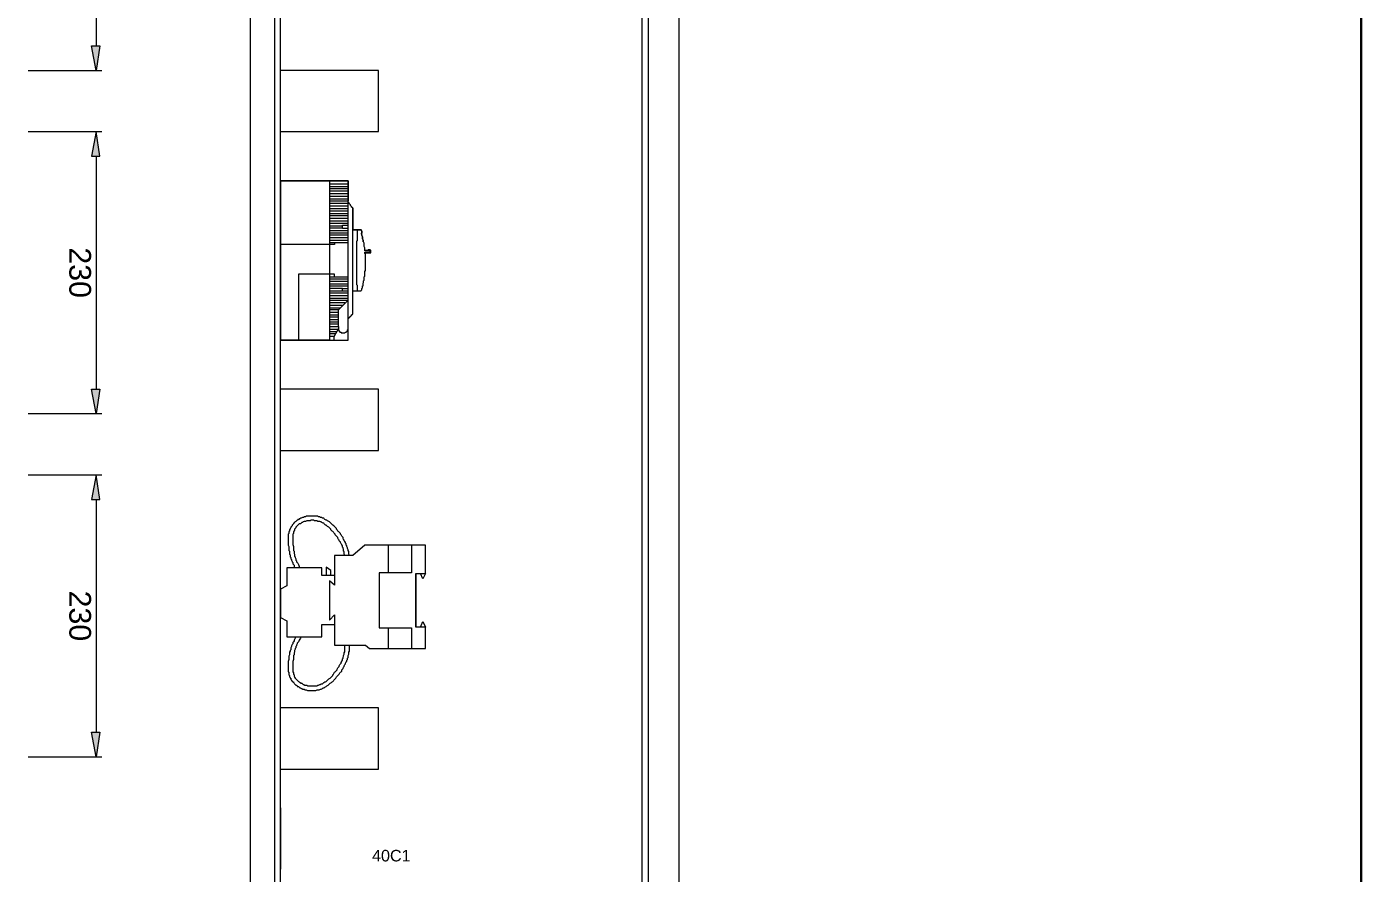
# Model space of a CAD drawing. Header units: millimetres. Extents: x 1004 to 59588, y 686 to 38112.
# Drawn here: x 18395 to 19612, y 2071 to 2843 of the extents above; entities that cross this region are included whole.
import ezdxf

# ---------------------------------------------------------------- set-up
doc = ezdxf.new("R2010")
doc.units = ezdxf.units.MM
doc.layers.add('PDF14_Geometry', color=7, linetype='Continuous')
doc.layers.add('PDF14_Text', color=7, linetype='Continuous')
doc.styles.add('PDF Arial', font='arial.ttf')

msp = doc.modelspace()

# ---------------------------------------------------------------- hatches: boundary and pattern name
at = {"layer": 'PDF14_Geometry', "transparency": 33554559}
for points in [[(18453.79, 2825.17), (18461.43, 2825.17), (18457.9, 2802.81), (18457.9, 2802.81)], [(18453.79, 2724.58), (18461.43, 2724.58), (18457.9, 2746.93), (18457.9, 2746.93)], [(18453.79, 2512.23), (18461.43, 2512.23), (18457.9, 2489.87), (18457.9, 2489.87)], [(18453.79, 2411.64), (18461.43, 2411.64), (18457.9, 2433.99), (18457.9, 2433.99)], [(18453.79, 2199.28), (18461.43, 2199.28), (18457.9, 2176.93), (18457.9, 2176.93)]]:
    msp.add_hatch(color=256, dxfattribs=at).paths.add_polyline_path(points)

# ---------------------------------------------------------------- linework, layer by layer
at = {"layer": 'PDF14_Geometry', "lineweight": 25}
for points in [[(19612.02, 3680.46), (15597.32, 3680.46), (15597.32, 921.05), (19612.02, 921.05)], [(19612.02, 921.05), (19612.02, 3680.46)]]:
    msp.add_lwpolyline(points, close=True, dxfattribs=at)
at = {"layer": 'PDF14_Geometry', "lineweight": 0}
for points in [[(18956.14, 3193.99), (18598.49, 3193.99), (18598.49, 1516.93), (18956.14, 1516.93)], [(18989.67, 3193.99), (18961.43, 3193.99), (18961.43, 1516.34), (18989.67, 1516.34)], [(18626.14, 1550.46), (18626.14, 3160.46), (18620.84, 3160.46), (18620.84, 1550.46)], [(18457.9, 2802.81), (18453.79, 2825.17), (18461.43, 2825.17)], [(18453.79, 2724.58), (18461.43, 2724.58), (18457.9, 2746.93)], [(18670.84, 2556.93), (18669.08, 2556.93), (18667.9, 2556.93), (18666.73, 2556.93), (18664.96, 2556.93), (18663.79, 2556.93), (18662.02, 2556.93), (18660.84, 2556.93), (18659.08, 2556.93), (18657.9, 2556.93), (18656.14, 2556.93), (18654.96, 2556.93), (18653.2, 2556.93), (18652.02, 2556.93), (18650.84, 2556.93), (18649.08, 2556.93), (18647.9, 2556.93), (18646.14, 2556.93), (18644.96, 2556.93), (18643.79, 2556.93), (18642.02, 2556.93), (18640.84, 2556.93), (18639.67, 2556.93), (18638.49, 2556.93), (18637.32, 2556.93), (18636.14, 2556.93), (18634.96, 2556.93), (18634.37, 2556.93), (18633.2, 2556.93), (18632.02, 2556.93), (18631.43, 2556.93), (18630.26, 2556.93), (18629.67, 2556.93), (18629.08, 2556.93), (18628.49, 2556.93), (18627.9, 2556.93), (18627.32, 2556.93), (18626.73, 2556.93), (18626.14, 2556.93), (18626.14, 2557.52), (18626.14, 2558.7), (18626.14, 2559.28), (18626.14, 2560.46), (18626.14, 2561.64), (18626.14, 2563.4), (18626.14, 2564.58), (18626.14, 2566.34), (18626.14, 2568.7), (18626.14, 2570.46), (18626.14, 2572.81), (18626.14, 2575.17), (18626.14, 2577.52), (18626.14, 2579.87), (18626.14, 2582.81), (18626.14, 2585.75), (18626.14, 2588.7), (18626.14, 2591.64), (18626.14, 2594.58), (18626.14, 2597.52), (18626.14, 2600.46), (18626.14, 2603.99), (18626.14, 2607.52), (18626.14, 2610.46), (18626.14, 2613.99), (18626.14, 2617.52), (18626.14, 2621.05), (18626.14, 2623.99), (18626.14, 2627.52), (18626.14, 2631.05), (18626.14, 2634.58), (18626.14, 2638.11), (18626.14, 2641.64), (18626.14, 2645.17), (18626.14, 2648.11), (18626.14, 2651.64), (18626.14, 2655.17), (18626.14, 2658.11), (18626.14, 2661.05), (18626.14, 2664.58), (18626.14, 2667.52), (18626.14, 2670.46), (18626.14, 2673.4), (18626.14, 2676.34), (18626.14, 2678.7), (18626.14, 2681.05), (18626.14, 2683.99), (18626.14, 2686.34), (18626.14, 2688.11), (18626.14, 2690.46), (18626.14, 2692.23), (18626.14, 2693.99), (18626.14, 2695.75), (18626.14, 2696.93), (18626.14, 2698.11), (18626.14, 2699.28), (18626.14, 2700.46), (18626.14, 2701.05), (18626.14, 2701.64), (18626.14, 2702.23), (18626.73, 2702.23), (18627.32, 2702.23), (18627.9, 2702.23), (18628.49, 2702.23), (18629.08, 2702.23), (18629.67, 2702.23), (18630.26, 2702.23), (18631.43, 2702.23), (18632.02, 2702.23), (18633.2, 2702.23), (18634.37, 2702.23), (18634.96, 2702.23), (18636.14, 2702.23), (18637.32, 2702.23), (18638.49, 2702.23), (18639.67, 2702.23), (18640.84, 2702.23), (18642.02, 2702.23), (18643.79, 2702.23), (18644.96, 2702.23), (18646.14, 2702.23), (18647.9, 2702.23), (18649.08, 2702.23), (18650.84, 2702.23), (18652.02, 2702.23), (18653.2, 2702.23), (18654.96, 2702.23), (18656.14, 2702.23), (18657.9, 2702.23), (18659.08, 2702.23), (18660.84, 2702.23), (18662.02, 2702.23), (18663.79, 2702.23), (18664.96, 2702.23), (18666.73, 2702.23), (18667.9, 2702.23), (18669.08, 2702.23), (18670.84, 2702.23)], [(18687.9, 2556.93), (18687.9, 2702.23), (18626.14, 2702.23), (18626.14, 2556.93)], [(18457.9, 2489.87), (18453.79, 2512.23), (18461.43, 2512.23)], [(18453.79, 2411.64), (18461.43, 2411.64), (18457.9, 2433.99)], [(18457.9, 2176.93), (18453.79, 2199.28), (18461.43, 2199.28)]]:
    msp.add_lwpolyline(points, close=True, dxfattribs=at)
for points in [[(18457.9, 3138.11), (18457.9, 2825.17)], [(18396.14, 2802.81), (18463.2, 2802.81)], [(18626.14, 2746.93), (18715.55, 2746.93), (18715.55, 2802.81), (18626.14, 2802.81)], [(18396.14, 2746.93), (18463.2, 2746.93)], [(18457.9, 2724.58), (18457.9, 2512.23)], [(18626.14, 2702.23), (18626.14, 2702.23)], [(18626.14, 2702.23), (18626.14, 2702.23)], [(18626.73, 2702.23), (18626.73, 2702.23)], [(18627.32, 2702.23), (18627.32, 2702.23)], [(18670.84, 2702.23), (18672.02, 2702.23), (18673.2, 2702.23), (18674.37, 2702.23), (18675.55, 2702.23), (18676.73, 2702.23), (18677.9, 2702.23), (18679.08, 2702.23), (18680.26, 2702.23), (18680.84, 2702.23), (18682.02, 2702.23), (18682.61, 2702.23), (18683.79, 2702.23), (18684.37, 2702.23), (18684.96, 2702.23), (18685.55, 2702.23), (18686.14, 2702.23), (18686.73, 2702.23), (18687.32, 2702.23), (18687.9, 2702.23), (18687.9, 2701.64), (18687.9, 2701.05), (18687.9, 2700.46), (18687.9, 2699.87), (18687.9, 2699.28)], [(18670.84, 2699.28), (18687.9, 2699.28), (18687.9, 2698.7), (18687.9, 2698.11), (18687.9, 2697.52), (18687.9, 2696.93)], [(18670.84, 2696.93), (18687.9, 2696.93), (18687.9, 2695.75), (18687.9, 2695.17)], [(18670.84, 2695.17), (18687.9, 2695.17), (18687.9, 2693.99), (18687.9, 2692.23), (18687.9, 2690.46)], [(18670.84, 2692.81), (18687.9, 2692.81)], [(18670.84, 2690.46), (18687.9, 2690.46), (18687.9, 2689.28), (18687.9, 2688.7), (18687.9, 2687.52), (18687.9, 2686.93), (18687.9, 2686.34), (18687.9, 2685.75)], [(18687.32, 2702.23), (18687.32, 2702.23)], [(18687.9, 2702.23), (18687.9, 2702.23)], [(18687.9, 2702.23), (18687.9, 2702.23)], [(18687.9, 2702.23), (18687.9, 2702.23)], [(18687.9, 2702.23), (18687.9, 2702.23)], [(18687.9, 2702.23), (18687.9, 2702.23)], [(18687.9, 2701.64), (18687.9, 2701.64)], [(18687.9, 2701.64), (18687.9, 2701.64)], [(18687.9, 2701.64), (18687.9, 2701.64)], [(18687.9, 2701.05), (18687.9, 2701.05)], [(18687.9, 2701.05), (18687.9, 2701.05)], [(18687.9, 2700.46), (18687.9, 2700.46)], [(18687.9, 2699.87), (18687.9, 2699.87)], [(18687.9, 2699.28), (18687.9, 2699.28)], [(18687.9, 2698.11), (18687.9, 2698.11)], [(18670.84, 2688.11), (18687.9, 2688.11)], [(18670.84, 2685.75), (18687.9, 2685.75), (18687.9, 2685.17), (18687.9, 2684.58), (18687.9, 2683.99), (18687.9, 2683.4)], [(18692.02, 2601.64), (18692.61, 2601.64), (18693.2, 2601.64), (18693.79, 2601.64), (18694.37, 2601.64), (18694.96, 2601.64), (18695.55, 2601.64), (18696.73, 2601.64), (18697.32, 2601.64), (18697.9, 2601.64), (18698.49, 2601.64), (18699.08, 2601.64), (18699.67, 2601.64), (18699.67, 2602.23), (18700.26, 2602.81), (18700.26, 2603.4), (18700.26, 2603.99), (18700.84, 2604.58), (18700.84, 2605.17), (18700.84, 2605.75), (18700.84, 2606.34), (18701.43, 2606.34), (18701.43, 2606.93), (18701.43, 2607.52), (18701.43, 2608.11), (18701.43, 2608.7), (18702.02, 2609.28), (18702.02, 2609.87), (18702.02, 2610.46), (18702.02, 2611.05), (18702.61, 2611.64), (18702.61, 2612.23), (18702.61, 2612.81), (18702.61, 2613.4), (18702.61, 2613.99), (18702.61, 2614.58), (18703.2, 2615.17), (18703.2, 2615.75), (18703.2, 2616.93), (18703.2, 2617.52), (18703.2, 2618.11), (18703.2, 2618.7), (18703.2, 2619.28), (18703.79, 2620.46), (18703.79, 2621.05), (18703.79, 2621.64), (18703.79, 2622.81), (18703.79, 2623.4), (18703.79, 2623.99), (18703.79, 2625.17), (18703.79, 2625.75), (18703.79, 2626.93), (18703.79, 2627.52), (18703.79, 2628.7), (18703.79, 2629.28), (18703.79, 2630.46), (18703.79, 2631.05), (18703.79, 2632.23), (18703.79, 2632.81), (18703.79, 2633.99), (18703.79, 2635.17), (18703.2, 2635.75), (18703.2, 2636.93), (18703.79, 2636.93), (18704.37, 2636.93), (18705.55, 2636.93), (18706.14, 2636.93), (18706.73, 2636.93), (18707.32, 2636.93), (18707.9, 2636.93), (18707.9, 2637.52), (18707.9, 2638.11), (18707.32, 2638.11), (18706.73, 2638.11), (18706.14, 2638.11), (18705.55, 2638.11), (18704.96, 2638.11), (18704.37, 2638.11), (18703.79, 2638.11), (18703.2, 2638.11), (18703.2, 2639.28), (18703.2, 2639.87), (18703.2, 2641.05), (18702.61, 2642.23), (18702.61, 2642.81), (18702.61, 2643.99), (18702.61, 2645.17), (18702.02, 2646.34), (18701.43, 2646.34), (18701.43, 2646.93), (18701.43, 2648.11), (18700.84, 2649.28), (18700.84, 2649.87), (18700.84, 2651.05), (18700.26, 2652.23), (18700.26, 2652.81), (18699.67, 2653.99), (18700.26, 2653.99), (18700.26, 2655.75), (18699.67, 2657.52), (18699.08, 2657.52), (18698.49, 2657.52), (18697.9, 2657.52), (18697.32, 2657.52), (18696.73, 2657.52), (18695.55, 2657.52), (18694.96, 2657.52), (18694.37, 2657.52), (18693.79, 2657.52), (18693.2, 2657.52), (18692.61, 2657.52), (18692.02, 2657.52), (18692.02, 2658.11), (18692.02, 2658.7), (18692.02, 2659.28), (18692.02, 2659.87), (18692.02, 2660.46), (18692.02, 2661.05), (18692.02, 2661.64), (18692.02, 2662.23), (18692.02, 2662.81), (18692.02, 2663.99), (18692.02, 2664.58), (18692.02, 2665.75), (18692.02, 2667.52), (18692.02, 2669.28), (18692.02, 2669.87), (18692.02, 2671.05), (18692.02, 2671.64), (18692.02, 2672.81), (18692.02, 2673.4), (18692.02, 2673.99), (18692.02, 2674.58), (18692.02, 2675.17), (18692.02, 2675.75), (18692.02, 2676.34), (18692.02, 2676.93), (18692.02, 2677.52), (18691.43, 2677.52), (18691.43, 2678.11), (18690.84, 2678.11), (18690.84, 2678.7), (18690.26, 2679.28), (18689.67, 2680.46), (18689.08, 2681.05), (18688.49, 2681.64), (18687.9, 2682.23), (18687.9, 2682.81), (18687.9, 2683.4), (18670.84, 2683.4)], [(18670.84, 2681.64), (18687.9, 2681.64)], [(18670.84, 2679.28), (18687.9, 2679.28)], [(18687.9, 2686.34), (18687.9, 2686.34)], [(18687.9, 2685.75), (18687.9, 2685.75)], [(18687.9, 2684.58), (18687.9, 2684.58)], [(18687.9, 2683.99), (18687.9, 2683.99)], [(18687.9, 2683.4), (18687.9, 2683.4)], [(18687.9, 2683.4), (18687.9, 2683.4)], [(18687.9, 2682.81), (18687.9, 2682.81)], [(18687.9, 2682.81), (18687.9, 2682.81)], [(18687.9, 2682.81), (18687.9, 2682.81)], [(18687.9, 2682.23), (18688.49, 2682.23), (18688.49, 2681.64), (18689.08, 2681.05), (18689.67, 2680.46), (18689.67, 2679.87), (18690.26, 2679.28), (18690.84, 2678.7), (18690.84, 2678.11), (18691.43, 2678.11), (18691.43, 2677.52), (18692.02, 2677.52), (18692.02, 2676.93), (18692.02, 2676.34), (18692.02, 2675.75), (18692.02, 2675.17), (18692.02, 2674.58), (18692.02, 2673.99), (18692.02, 2673.4), (18692.02, 2672.81), (18692.02, 2671.64), (18692.02, 2671.05), (18692.02, 2669.87), (18692.02, 2669.28), (18692.02, 2667.52), (18692.02, 2665.75), (18692.02, 2664.58), (18692.02, 2663.99), (18692.02, 2662.81), (18692.02, 2662.23), (18692.02, 2661.64), (18692.02, 2661.05), (18692.02, 2660.46), (18692.02, 2659.87), (18692.02, 2659.28), (18692.02, 2658.7), (18692.02, 2658.11), (18692.02, 2657.52)], [(18687.9, 2682.23), (18687.9, 2682.23)], [(18687.9, 2682.23), (18687.9, 2682.23)], [(18687.9, 2682.23), (18687.9, 2682.23)], [(18687.9, 2682.23), (18687.9, 2682.23)], [(18687.9, 2682.23), (18687.9, 2682.23)], [(18687.9, 2682.23), (18687.9, 2682.23)], [(18687.9, 2682.23), (18687.9, 2682.23)], [(18687.9, 2682.23), (18687.9, 2682.23)], [(18687.9, 2682.23), (18687.9, 2682.23)], [(18687.9, 2682.23), (18687.9, 2682.23)], [(18688.49, 2681.64), (18688.49, 2681.64)], [(18688.49, 2681.64), (18688.49, 2681.64)], [(18688.49, 2681.64), (18688.49, 2681.64)], [(18688.49, 2681.64), (18688.49, 2681.64)], [(18688.49, 2681.64), (18688.49, 2681.64)], [(18688.49, 2681.64), (18688.49, 2681.64)], [(18689.08, 2681.05), (18689.08, 2681.05)], [(18689.08, 2681.05), (18689.08, 2681.05)], [(18689.08, 2681.05), (18689.08, 2681.05)], [(18690.26, 2679.28), (18690.26, 2679.28)], [(18690.84, 2678.7), (18690.84, 2678.7)], [(18690.84, 2678.7), (18690.84, 2678.7)], [(18690.84, 2678.7), (18690.84, 2678.7)], [(18670.84, 2676.93), (18687.9, 2676.93)], [(18670.84, 2674.58), (18687.9, 2674.58)], [(18670.84, 2672.23), (18687.9, 2672.23)], [(18670.84, 2670.46), (18687.9, 2670.46)], [(18670.84, 2668.11), (18687.9, 2668.11)], [(18691.43, 2678.11), (18691.43, 2678.11)], [(18691.43, 2678.11), (18691.43, 2678.11)], [(18691.43, 2677.52), (18691.43, 2677.52)], [(18691.43, 2677.52), (18691.43, 2677.52)], [(18691.43, 2677.52), (18691.43, 2677.52)], [(18691.43, 2677.52), (18691.43, 2677.52)], [(18691.43, 2677.52), (18691.43, 2677.52)], [(18692.02, 2677.52), (18692.02, 2677.52)], [(18692.02, 2677.52), (18692.02, 2677.52)], [(18692.02, 2677.52), (18692.02, 2677.52)], [(18692.02, 2677.52), (18692.02, 2677.52)], [(18692.02, 2677.52), (18692.02, 2677.52)], [(18692.02, 2677.52), (18692.02, 2677.52)], [(18692.02, 2677.52), (18692.02, 2677.52)], [(18692.02, 2677.52), (18692.02, 2677.52)], [(18692.02, 2676.93), (18692.02, 2676.93)], [(18692.02, 2676.93), (18692.02, 2676.93)], [(18692.02, 2676.93), (18692.02, 2676.93)], [(18692.02, 2676.93), (18692.02, 2676.93)], [(18692.02, 2676.93), (18692.02, 2676.93)], [(18692.02, 2676.93), (18692.02, 2676.93)], [(18692.02, 2676.93), (18692.02, 2676.93)], [(18692.02, 2676.93), (18692.02, 2676.93)], [(18692.02, 2676.34), (18692.02, 2676.34)], [(18692.02, 2676.34), (18692.02, 2676.34)], [(18692.02, 2676.34), (18692.02, 2676.34)], [(18692.02, 2676.34), (18692.02, 2676.34)], [(18692.02, 2675.75), (18692.02, 2675.75)], [(18692.02, 2675.75), (18692.02, 2675.75)], [(18692.02, 2675.17), (18692.02, 2675.17)], [(18692.02, 2675.17), (18692.02, 2675.17)], [(18692.02, 2674.58), (18692.02, 2674.58)], [(18692.02, 2674.58), (18692.02, 2674.58)], [(18692.02, 2673.99), (18692.02, 2673.99)], [(18692.02, 2673.99), (18692.02, 2673.99)], [(18692.02, 2672.81), (18692.02, 2672.81)], [(18692.02, 2672.81), (18692.02, 2672.81)], [(18670.84, 2665.75), (18687.9, 2665.75)], [(18670.84, 2663.4), (18687.9, 2663.4)], [(18670.84, 2661.05), (18682.61, 2661.05)], [(18670.84, 2659.28), (18682.61, 2659.28)], [(18670.84, 2656.93), (18687.9, 2656.93)], [(18670.84, 2654.58), (18687.9, 2654.58)], [(18679.08, 2569.28), (18679.08, 2568.7), (18679.08, 2568.11), (18679.08, 2567.52), (18679.08, 2566.93), (18679.08, 2566.34), (18679.08, 2565.75), (18679.67, 2565.75), (18679.67, 2565.17), (18679.67, 2564.58), (18680.26, 2564.58), (18680.26, 2563.99), (18680.84, 2563.99), (18681.43, 2563.99), (18681.43, 2563.4), (18682.02, 2563.4), (18682.61, 2563.4), (18683.2, 2563.4), (18683.79, 2563.4), (18684.37, 2563.4), (18684.96, 2563.4), (18685.55, 2563.99), (18686.14, 2563.99), (18686.73, 2564.58), (18687.32, 2565.17), (18687.32, 2565.75), (18687.32, 2566.34), (18687.9, 2566.93), (18687.9, 2567.52), (18687.9, 2568.11), (18687.9, 2568.7), (18687.9, 2569.28), (18687.9, 2569.87), (18687.9, 2570.46), (18687.9, 2571.05), (18687.9, 2572.23), (18687.9, 2572.81), (18687.9, 2573.4), (18687.9, 2573.99), (18687.9, 2574.58), (18687.9, 2575.17), (18687.9, 2575.75), (18687.9, 2576.34), (18687.9, 2576.93), (18688.49, 2576.93), (18688.49, 2577.52), (18689.08, 2577.52), (18689.67, 2578.11), (18689.67, 2578.7), (18690.26, 2578.7), (18690.84, 2579.28), (18690.84, 2579.87), (18691.43, 2579.87), (18691.43, 2580.46), (18692.02, 2580.46), (18692.02, 2581.05), (18692.02, 2581.64), (18692.02, 2582.23), (18692.02, 2582.81), (18692.02, 2583.4), (18692.02, 2583.99), (18692.02, 2584.58), (18692.02, 2585.17), (18692.02, 2585.75), (18692.02, 2586.34), (18692.02, 2587.52), (18692.02, 2588.11), (18692.02, 2589.28), (18692.02, 2591.05), (18692.02, 2592.81), (18692.02, 2593.99), (18692.02, 2595.17), (18692.02, 2595.75), (18692.02, 2596.93), (18692.02, 2597.52), (18692.02, 2598.11), (18692.02, 2598.7), (18692.02, 2599.28), (18692.02, 2599.87), (18692.02, 2600.46), (18692.02, 2601.05), (18692.02, 2601.64), (18692.02, 2657.52), (18692.61, 2657.52), (18693.2, 2657.52), (18693.79, 2657.52), (18694.37, 2657.52), (18694.96, 2657.52), (18695.55, 2657.52), (18696.73, 2657.52), (18697.32, 2657.52), (18697.9, 2657.52), (18698.49, 2657.52), (18699.08, 2657.52), (18699.67, 2657.52), (18700.26, 2655.75), (18700.26, 2653.99), (18699.67, 2653.99), (18700.26, 2652.81), (18700.26, 2652.23), (18700.84, 2651.05), (18700.84, 2649.87), (18700.84, 2649.28), (18701.43, 2648.11), (18701.43, 2646.93), (18701.43, 2646.34), (18702.02, 2646.34)], [(18687.9, 2658.7), (18682.61, 2658.7), (18682.61, 2661.64), (18687.9, 2661.64)], [(18692.02, 2661.05), (18692.02, 2661.05)], [(18692.02, 2661.05), (18692.02, 2661.05)], [(18692.02, 2660.46), (18692.02, 2660.46)], [(18692.02, 2660.46), (18692.02, 2660.46)], [(18692.02, 2659.87), (18692.02, 2659.87)], [(18692.02, 2659.87), (18692.02, 2659.87)], [(18692.02, 2659.28), (18692.02, 2659.28)], [(18692.02, 2659.28), (18692.02, 2659.28)], [(18692.02, 2658.7), (18692.02, 2658.7)], [(18692.02, 2658.7), (18692.02, 2658.7)], [(18692.02, 2658.11), (18692.02, 2658.11)], [(18692.02, 2658.11), (18692.02, 2658.11)], [(18692.02, 2658.11), (18692.02, 2658.11)], [(18692.02, 2658.11), (18692.02, 2658.11)], [(18692.02, 2657.52), (18692.02, 2657.52)], [(18692.02, 2657.52), (18692.02, 2657.52)], [(18692.02, 2657.52), (18692.02, 2657.52)], [(18692.02, 2657.52), (18692.02, 2657.52)], [(18692.02, 2657.52), (18692.02, 2657.52)], [(18692.02, 2657.52), (18692.02, 2657.52)], [(18692.02, 2657.52), (18692.02, 2657.52)], [(18692.02, 2657.52), (18692.02, 2657.52)], [(18692.02, 2657.52), (18692.02, 2657.52)], [(18692.02, 2657.52), (18692.02, 2657.52)], [(18692.02, 2657.52), (18692.02, 2657.52)], [(18692.02, 2657.52), (18692.02, 2657.52)], [(18692.02, 2657.52), (18692.02, 2657.52)], [(18692.02, 2657.52), (18692.02, 2657.52)], [(18692.02, 2657.52), (18692.02, 2657.52)], [(18692.02, 2657.52), (18692.02, 2657.52)], [(18692.02, 2657.52), (18692.02, 2657.52)], [(18692.02, 2657.52), (18692.02, 2657.52)], [(18692.61, 2657.52), (18692.61, 2657.52)], [(18692.61, 2657.52), (18692.61, 2657.52)], [(18692.61, 2657.52), (18692.61, 2657.52)], [(18692.61, 2657.52), (18692.61, 2657.52)], [(18693.2, 2657.52), (18693.2, 2657.52)], [(18693.2, 2657.52), (18693.2, 2657.52)], [(18693.79, 2657.52), (18693.79, 2657.52)], [(18693.79, 2657.52), (18693.79, 2657.52)], [(18696.14, 2657.52), (18696.14, 2647.52), (18695.55, 2646.93), (18695.55, 2607.52), (18696.14, 2606.93), (18696.14, 2601.64)], [(18697.32, 2657.52), (18697.32, 2657.52)], [(18697.32, 2657.52), (18697.32, 2657.52)], [(18697.9, 2657.52), (18697.9, 2657.52)], [(18697.9, 2657.52), (18697.9, 2657.52)], [(18698.49, 2657.52), (18698.49, 2657.52)], [(18698.49, 2657.52), (18698.49, 2657.52)], [(18699.08, 2657.52), (18699.08, 2657.52)], [(18699.08, 2657.52), (18699.08, 2657.52)], [(18699.08, 2657.52), (18699.08, 2657.52)], [(18699.08, 2657.52), (18699.08, 2657.52)], [(18699.67, 2657.52), (18699.67, 2657.52)], [(18699.67, 2657.52), (18699.67, 2657.52)], [(18699.67, 2657.52), (18699.67, 2657.52)], [(18699.67, 2657.52), (18699.67, 2657.52)], [(18699.67, 2657.52), (18699.67, 2657.52)], [(18699.67, 2657.52), (18699.67, 2657.52)], [(18699.67, 2653.99), (18699.67, 2653.99)], [(18699.67, 2653.99), (18699.67, 2653.99)], [(18699.67, 2653.99), (18699.67, 2653.99)], [(18699.67, 2653.99), (18699.67, 2653.99)], [(18700.26, 2653.99), (18700.26, 2653.99)], [(18700.26, 2653.99), (18700.26, 2653.99)], [(18700.26, 2653.99), (18700.26, 2653.99)], [(18700.26, 2653.99), (18700.26, 2653.99)], [(18700.26, 2653.99), (18700.26, 2653.99)], [(18700.26, 2653.99), (18700.26, 2653.99)], [(18700.26, 2653.99), (18700.26, 2653.99)], [(18700.26, 2653.99), (18700.26, 2653.99)], [(18700.26, 2653.99), (18700.26, 2653.99)], [(18700.26, 2653.99), (18700.26, 2653.99)], [(18700.26, 2653.99), (18700.26, 2653.99)], [(18700.26, 2653.99), (18700.26, 2653.99)], [(18700.26, 2653.99), (18700.26, 2653.99)], [(18700.26, 2653.99), (18700.26, 2653.99)], [(18670.84, 2645.75), (18675.55, 2645.75), (18675.55, 2643.99), (18626.73, 2643.99)], [(18670.84, 2652.81), (18687.9, 2652.81)], [(18670.84, 2650.46), (18687.9, 2650.46)], [(18670.84, 2648.11), (18687.9, 2648.11)], [(18675.55, 2645.75), (18687.9, 2645.75)], [(18701.43, 2646.34), (18701.43, 2646.34)], [(18701.43, 2646.34), (18701.43, 2646.34)], [(18701.43, 2646.34), (18701.43, 2646.34)], [(18701.43, 2646.34), (18701.43, 2646.34)], [(18701.43, 2646.34), (18701.43, 2646.34)], [(18701.43, 2646.34), (18701.43, 2646.34)], [(18701.43, 2646.34), (18701.43, 2646.34)], [(18701.43, 2646.34), (18701.43, 2646.34)], [(18702.02, 2646.34), (18702.02, 2646.34)], [(18702.02, 2646.34), (18702.02, 2646.34)], [(18702.02, 2646.34), (18702.02, 2646.34)], [(18702.02, 2646.34), (18702.02, 2646.34)], [(18702.02, 2646.34), (18702.02, 2646.34)], [(18702.02, 2646.34), (18702.02, 2646.34)], [(18702.02, 2646.34), (18702.02, 2646.34)], [(18702.02, 2646.34), (18702.02, 2646.34)], [(18702.02, 2646.34), (18702.02, 2646.34)], [(18702.02, 2646.34), (18702.02, 2646.34)], [(18703.2, 2636.34), (18703.79, 2636.34), (18704.37, 2636.34), (18705.55, 2636.34), (18706.14, 2636.34), (18706.73, 2636.34), (18707.32, 2636.34), (18707.9, 2636.34), (18708.49, 2636.34), (18708.49, 2636.93), (18708.49, 2637.52), (18708.49, 2638.11), (18708.49, 2638.7), (18707.9, 2639.28), (18707.32, 2639.28), (18706.73, 2639.28), (18706.14, 2639.28), (18705.55, 2638.7), (18704.37, 2638.7), (18703.79, 2638.7), (18703.2, 2638.7)], [(18703.2, 2636.93), (18703.2, 2636.93)], [(18703.2, 2636.93), (18703.2, 2636.93)], [(18703.2, 2636.93), (18703.2, 2636.93)], [(18703.2, 2636.93), (18703.2, 2636.93)], [(18703.79, 2638.7), (18703.79, 2638.7)], [(18703.79, 2636.93), (18703.79, 2636.93)], [(18703.79, 2636.34), (18703.79, 2636.34)], [(18704.37, 2638.7), (18704.37, 2638.7)], [(18704.37, 2636.34), (18704.37, 2636.34)], [(18707.32, 2636.93), (18707.32, 2636.93)], [(18707.9, 2639.28), (18707.9, 2639.28)], [(18707.9, 2638.11), (18707.9, 2638.11)], [(18707.9, 2638.11), (18707.9, 2638.11)], [(18707.9, 2638.11), (18707.9, 2638.11)], [(18707.9, 2638.11), (18707.9, 2638.11)], [(18707.9, 2638.11), (18707.9, 2638.11)], [(18707.9, 2638.11), (18707.9, 2638.11)], [(18707.9, 2637.52), (18707.9, 2637.52)], [(18707.9, 2637.52), (18707.9, 2637.52)], [(18707.9, 2636.93), (18707.9, 2636.93)], [(18707.9, 2636.93), (18707.9, 2636.93)], [(18707.9, 2636.93), (18707.9, 2636.93)], [(18707.9, 2636.93), (18707.9, 2636.93)], [(18707.9, 2636.34), (18707.9, 2636.34)], [(18708.49, 2638.7), (18708.49, 2638.7)], [(18708.49, 2638.7), (18708.49, 2638.7)], [(18708.49, 2638.7), (18708.49, 2638.7)], [(18708.49, 2638.7), (18708.49, 2638.7)], [(18708.49, 2638.7), (18708.49, 2638.7)], [(18708.49, 2638.7), (18708.49, 2638.7)], [(18708.49, 2638.7), (18708.49, 2638.7)], [(18708.49, 2638.7), (18708.49, 2638.7)], [(18708.49, 2638.11), (18708.49, 2638.11)], [(18708.49, 2636.93), (18708.49, 2636.93)], [(18708.49, 2636.93), (18708.49, 2636.93)], [(18708.49, 2636.93), (18708.49, 2636.93)], [(18708.49, 2636.34), (18708.49, 2636.34)], [(18708.49, 2636.34), (18708.49, 2636.34)], [(18708.49, 2636.34), (18708.49, 2636.34)], [(18708.49, 2636.34), (18708.49, 2636.34)], [(18708.49, 2636.34), (18708.49, 2636.34)], [(18708.49, 2636.34), (18708.49, 2636.34)], [(18675.55, 2614.58), (18675.55, 2616.93), (18642.61, 2616.93), (18642.61, 2556.93)], [(18670.84, 2614.58), (18687.9, 2614.58)], [(18670.84, 2612.81), (18687.9, 2612.81)], [(18670.84, 2610.46), (18687.9, 2610.46)], [(18670.84, 2608.11), (18687.9, 2608.11)], [(18670.84, 2606.34), (18687.9, 2606.34)], [(18700.84, 2605.17), (18700.84, 2605.17)], [(18701.43, 2607.52), (18701.43, 2607.52)], [(18702.02, 2609.87), (18702.02, 2609.87)], [(18670.84, 2601.64), (18682.61, 2601.64), (18682.61, 2603.99), (18670.84, 2603.99)], [(18670.84, 2556.93), (18672.02, 2556.93), (18673.2, 2556.93), (18674.37, 2556.93), (18675.55, 2556.93), (18676.73, 2556.93), (18677.9, 2556.93), (18679.08, 2556.93), (18680.26, 2556.93), (18680.84, 2556.93), (18682.02, 2556.93), (18682.61, 2556.93), (18683.79, 2556.93), (18684.37, 2556.93), (18684.96, 2556.93), (18685.55, 2556.93), (18686.14, 2556.93), (18686.73, 2556.93), (18687.32, 2556.93), (18687.9, 2556.93), (18687.9, 2557.52), (18687.9, 2558.11), (18687.9, 2558.7), (18687.9, 2559.28), (18687.9, 2559.87), (18687.9, 2560.46), (18687.9, 2561.05), (18687.9, 2562.23), (18687.9, 2562.81), (18687.9, 2563.99), (18687.9, 2564.58), (18687.9, 2566.34), (18687.9, 2568.7), (18687.9, 2569.28), (18687.9, 2570.46), (18687.9, 2571.05), (18687.9, 2571.64), (18687.9, 2572.23), (18687.9, 2572.81), (18687.9, 2573.4), (18687.9, 2573.99), (18687.9, 2574.58), (18687.9, 2575.17), (18687.9, 2575.75), (18687.9, 2576.34), (18687.9, 2576.93), (18688.49, 2576.93), (18689.08, 2577.52), (18689.67, 2578.11), (18689.67, 2578.7), (18690.26, 2578.7), (18690.84, 2579.28), (18690.84, 2579.87), (18691.43, 2579.87), (18691.43, 2580.46), (18692.02, 2580.46), (18692.02, 2581.05), (18692.02, 2581.64), (18692.02, 2582.23), (18692.02, 2582.81), (18692.02, 2583.4), (18692.02, 2583.99), (18692.02, 2584.58), (18692.02, 2585.17), (18692.02, 2585.75), (18692.02, 2586.34), (18692.02, 2587.52), (18692.02, 2588.11), (18692.02, 2589.28), (18692.02, 2591.05), (18692.02, 2592.81), (18692.02, 2593.99), (18692.02, 2595.17), (18692.02, 2595.75), (18692.02, 2596.93), (18692.02, 2597.52), (18692.02, 2598.11), (18692.02, 2598.7), (18692.02, 2599.28), (18692.02, 2599.87), (18692.02, 2600.46), (18692.02, 2601.05), (18692.02, 2601.64), (18692.61, 2601.64), (18693.2, 2601.64), (18693.79, 2601.64), (18694.37, 2601.64), (18694.96, 2601.64), (18695.55, 2601.64), (18696.73, 2601.64), (18697.32, 2601.64), (18697.9, 2601.64), (18698.49, 2601.64), (18699.08, 2601.64), (18699.67, 2601.64)], [(18670.84, 2599.87), (18687.9, 2599.87)], [(18670.84, 2597.52), (18687.9, 2597.52)], [(18670.84, 2595.17), (18687.9, 2595.17)], [(18670.84, 2593.4), (18687.32, 2593.4)], [(18679.08, 2584.58), (18687.9, 2593.4)], [(18682.61, 2603.99), (18687.9, 2603.99)], [(18682.61, 2601.64), (18687.9, 2601.64)], [(18692.02, 2601.64), (18692.02, 2601.64)], [(18692.02, 2601.64), (18692.02, 2601.64)], [(18692.02, 2601.64), (18692.02, 2601.64)], [(18692.02, 2601.64), (18692.02, 2601.64)], [(18692.02, 2601.64), (18692.02, 2601.64)], [(18692.02, 2601.64), (18692.02, 2601.64)], [(18692.02, 2601.64), (18692.02, 2601.64)], [(18692.02, 2601.64), (18692.02, 2601.64)], [(18692.02, 2601.64), (18692.02, 2601.64)], [(18692.02, 2601.64), (18692.02, 2601.64)], [(18692.02, 2601.64), (18692.02, 2601.64)], [(18692.02, 2601.64), (18692.02, 2601.64)], [(18692.02, 2601.64), (18692.02, 2601.64)], [(18692.02, 2601.64), (18692.02, 2601.64)], [(18692.02, 2601.05), (18692.02, 2601.05)], [(18692.02, 2601.05), (18692.02, 2601.05)], [(18692.02, 2601.05), (18692.02, 2601.05)], [(18692.02, 2601.05), (18692.02, 2601.05)], [(18692.02, 2601.05), (18692.02, 2601.05)], [(18692.02, 2601.05), (18692.02, 2601.05)], [(18692.02, 2600.46), (18692.02, 2600.46)], [(18692.02, 2600.46), (18692.02, 2600.46)], [(18692.02, 2599.87), (18692.02, 2599.87)], [(18692.02, 2599.87), (18692.02, 2599.87)], [(18692.02, 2599.87), (18692.02, 2599.87)], [(18692.02, 2599.87), (18692.02, 2599.87)], [(18692.02, 2598.7), (18692.02, 2598.7)], [(18692.02, 2598.7), (18692.02, 2598.7)], [(18692.02, 2598.11), (18692.02, 2598.11)], [(18692.02, 2598.11), (18692.02, 2598.11)], [(18692.02, 2596.93), (18692.02, 2596.93)], [(18692.02, 2596.93), (18692.02, 2596.93)], [(18692.61, 2601.64), (18692.61, 2601.64)], [(18692.61, 2601.64), (18692.61, 2601.64)], [(18692.61, 2601.64), (18692.61, 2601.64)], [(18692.61, 2601.64), (18692.61, 2601.64)], [(18693.2, 2601.64), (18693.2, 2601.64)], [(18693.2, 2601.64), (18693.2, 2601.64)], [(18693.79, 2601.64), (18693.79, 2601.64)], [(18693.79, 2601.64), (18693.79, 2601.64)], [(18697.32, 2601.64), (18697.32, 2601.64)], [(18697.32, 2601.64), (18697.32, 2601.64)], [(18697.9, 2601.64), (18697.9, 2601.64)], [(18697.9, 2601.64), (18697.9, 2601.64)], [(18698.49, 2601.64), (18698.49, 2601.64)], [(18698.49, 2601.64), (18698.49, 2601.64)], [(18699.08, 2601.64), (18699.08, 2601.64)], [(18699.08, 2601.64), (18699.08, 2601.64)], [(18699.08, 2601.64), (18699.08, 2601.64)], [(18699.08, 2601.64), (18699.08, 2601.64)], [(18699.67, 2602.23), (18699.67, 2602.23)], [(18699.67, 2602.23), (18699.67, 2602.23)], [(18699.67, 2601.64), (18699.67, 2601.64)], [(18699.67, 2601.64), (18699.67, 2601.64)], [(18699.67, 2601.64), (18699.67, 2601.64)], [(18699.67, 2601.64), (18699.67, 2601.64)], [(18699.67, 2601.64), (18699.67, 2601.64)], [(18699.67, 2601.64), (18699.67, 2601.64)], [(18699.67, 2601.64), (18699.67, 2601.64)], [(18699.67, 2601.64), (18699.67, 2601.64)], [(18699.67, 2601.64), (18699.67, 2601.64)], [(18700.26, 2603.99), (18700.26, 2603.99)], [(18700.26, 2603.4), (18700.26, 2603.4)], [(18700.26, 2602.81), (18700.26, 2602.81)], [(18700.26, 2602.81), (18700.26, 2602.81)], [(18700.84, 2604.58), (18700.84, 2604.58)], [(18670.84, 2591.05), (18684.96, 2591.05)], [(18670.84, 2588.7), (18683.2, 2588.7)], [(18670.84, 2586.34), (18680.84, 2586.34)], [(18670.84, 2582.23), (18679.08, 2582.23), (18679.08, 2582.81), (18679.08, 2583.4), (18679.08, 2583.99), (18679.08, 2584.58), (18670.84, 2584.58)], [(18670.84, 2579.87), (18679.08, 2579.87), (18679.08, 2581.05), (18679.08, 2581.64), (18679.08, 2582.23)], [(18679.08, 2584.58), (18679.08, 2584.58)], [(18679.08, 2584.58), (18679.08, 2584.58)], [(18679.08, 2584.58), (18679.08, 2584.58)], [(18679.08, 2584.58), (18679.08, 2584.58)], [(18679.08, 2584.58), (18679.08, 2584.58)], [(18679.08, 2584.58), (18679.08, 2584.58)], [(18679.08, 2584.58), (18679.08, 2584.58)], [(18679.08, 2583.99), (18679.08, 2583.99)], [(18679.08, 2583.99), (18679.08, 2583.99)], [(18679.08, 2583.4), (18679.08, 2583.4)], [(18679.08, 2582.81), (18679.08, 2582.81)], [(18679.08, 2582.23), (18679.08, 2582.23)], [(18679.08, 2581.64), (18679.08, 2581.64)], [(18692.02, 2584.58), (18692.02, 2584.58)], [(18692.02, 2584.58), (18692.02, 2584.58)], [(18692.02, 2583.4), (18692.02, 2583.4)], [(18692.02, 2583.4), (18692.02, 2583.4)], [(18692.02, 2582.81), (18692.02, 2582.81)], [(18692.02, 2582.81), (18692.02, 2582.81)], [(18692.02, 2582.23), (18692.02, 2582.23)], [(18692.02, 2582.23), (18692.02, 2582.23)], [(18692.02, 2581.64), (18692.02, 2581.64)], [(18692.02, 2581.64), (18692.02, 2581.64)], [(18692.02, 2581.64), (18692.02, 2581.64)], [(18692.02, 2581.64), (18692.02, 2581.64)], [(18692.02, 2581.05), (18692.02, 2581.05)], [(18692.02, 2581.05), (18692.02, 2581.05)], [(18692.02, 2581.05), (18692.02, 2581.05)], [(18692.02, 2581.05), (18692.02, 2581.05)], [(18692.02, 2581.05), (18692.02, 2581.05)], [(18692.02, 2581.05), (18692.02, 2581.05)], [(18670.84, 2578.11), (18679.08, 2578.11), (18679.08, 2578.7), (18679.08, 2579.28), (18679.08, 2579.87)], [(18670.84, 2571.64), (18679.08, 2571.64), (18679.08, 2572.23), (18679.08, 2572.81), (18679.08, 2573.99), (18679.08, 2574.58), (18679.08, 2576.34), (18679.08, 2578.11)], [(18670.84, 2575.75), (18679.08, 2575.75)], [(18670.84, 2573.4), (18679.08, 2573.4)], [(18670.84, 2569.28), (18679.08, 2569.28), (18679.08, 2569.87), (18679.08, 2570.46), (18679.08, 2571.05), (18679.08, 2571.64)], [(18679.08, 2570.46), (18679.08, 2570.46)], [(18679.08, 2569.87), (18679.08, 2569.87)], [(18679.08, 2569.28), (18679.08, 2569.28)], [(18679.08, 2569.28), (18679.08, 2569.28)], [(18679.08, 2568.7), (18679.08, 2568.7)], [(18687.9, 2576.34), (18687.9, 2576.34)], [(18687.9, 2576.34), (18687.9, 2576.34)], [(18687.9, 2576.34), (18687.9, 2576.34)], [(18687.9, 2576.34), (18687.9, 2576.34)], [(18687.9, 2576.34), (18687.9, 2576.34)], [(18687.9, 2576.34), (18687.9, 2576.34)], [(18687.9, 2576.34), (18687.9, 2576.34)], [(18687.9, 2576.34), (18687.9, 2576.34)], [(18687.9, 2576.34), (18687.9, 2576.34)], [(18687.9, 2576.34), (18687.9, 2576.34)], [(18687.9, 2576.34), (18687.9, 2576.34)], [(18687.9, 2576.34), (18687.9, 2576.34)], [(18687.9, 2576.34), (18687.9, 2576.34)], [(18687.9, 2576.34), (18687.9, 2576.34)], [(18687.9, 2576.34), (18687.9, 2576.34)], [(18687.9, 2576.34), (18687.9, 2576.34)], [(18687.9, 2576.34), (18687.9, 2576.34)], [(18687.9, 2576.34), (18687.9, 2576.34)], [(18687.9, 2575.75), (18687.9, 2575.75)], [(18687.9, 2575.75), (18687.9, 2575.75)], [(18687.9, 2575.75), (18687.9, 2575.75)], [(18687.9, 2575.75), (18687.9, 2575.75)], [(18687.9, 2575.75), (18687.9, 2575.75)], [(18687.9, 2575.17), (18687.9, 2575.17)], [(18687.9, 2575.17), (18687.9, 2575.17)], [(18687.9, 2574.58), (18687.9, 2574.58)], [(18687.9, 2574.58), (18687.9, 2574.58)], [(18687.9, 2573.99), (18687.9, 2573.99)], [(18687.9, 2573.4), (18687.9, 2573.4)], [(18687.9, 2572.81), (18687.9, 2572.81)], [(18687.9, 2569.87), (18687.9, 2569.87)], [(18687.9, 2569.28), (18687.9, 2569.28)], [(18687.9, 2568.7), (18687.9, 2568.7)], [(18688.49, 2576.93), (18688.49, 2576.93)], [(18688.49, 2576.93), (18688.49, 2576.93)], [(18688.49, 2576.93), (18688.49, 2576.93)], [(18688.49, 2576.93), (18688.49, 2576.93)], [(18688.49, 2576.93), (18688.49, 2576.93)], [(18689.08, 2577.52), (18689.08, 2577.52)], [(18691.43, 2580.46), (18691.43, 2580.46)], [(18691.43, 2579.87), (18691.43, 2579.87)], [(18691.43, 2579.87), (18691.43, 2579.87)], [(18691.43, 2579.87), (18691.43, 2579.87)], [(18691.43, 2579.87), (18691.43, 2579.87)], [(18692.02, 2580.46), (18692.02, 2580.46)], [(18692.02, 2580.46), (18692.02, 2580.46)], [(18692.02, 2580.46), (18692.02, 2580.46)], [(18692.02, 2580.46), (18692.02, 2580.46)], [(18692.02, 2580.46), (18692.02, 2580.46)], [(18692.02, 2580.46), (18692.02, 2580.46)], [(18692.02, 2580.46), (18692.02, 2580.46)], [(18692.02, 2580.46), (18692.02, 2580.46)], [(18692.02, 2580.46), (18692.02, 2580.46)], [(18692.02, 2580.46), (18692.02, 2580.46)], [(18692.02, 2580.46), (18692.02, 2580.46)], [(18692.02, 2580.46), (18692.02, 2580.46)], [(18692.02, 2580.46), (18692.02, 2580.46)], [(18626.14, 2556.93), (18626.14, 2556.93)], [(18626.14, 2556.93), (18626.14, 2556.93)], [(18626.14, 2556.93), (18626.14, 2556.93)], [(18626.73, 2556.93), (18626.73, 2556.93)], [(18627.32, 2556.93), (18627.32, 2556.93)], [(18670.84, 2566.93), (18678.49, 2566.93)], [(18670.84, 2564.58), (18677.32, 2564.58)], [(18670.84, 2562.81), (18676.73, 2562.81)], [(18670.84, 2560.46), (18675.55, 2560.46)], [(18679.08, 2567.52), (18674.96, 2559.87), (18674.96, 2556.93)], [(18679.08, 2568.11), (18679.08, 2568.11)], [(18679.08, 2568.11), (18679.08, 2568.11)], [(18679.08, 2568.11), (18679.08, 2568.11)], [(18679.08, 2568.11), (18679.08, 2568.11)], [(18679.08, 2567.52), (18679.08, 2567.52)], [(18679.08, 2567.52), (18679.08, 2567.52)], [(18679.08, 2567.52), (18679.08, 2567.52)], [(18679.08, 2567.52), (18679.08, 2567.52)], [(18679.08, 2566.93), (18679.08, 2566.93)], [(18679.08, 2566.93), (18679.08, 2566.93)], [(18682.61, 2563.4), (18682.61, 2563.4)], [(18682.61, 2563.4), (18682.61, 2563.4)], [(18683.2, 2563.4), (18683.2, 2563.4)], [(18683.79, 2563.4), (18683.79, 2563.4)], [(18683.79, 2563.4), (18683.79, 2563.4)], [(18684.37, 2563.4), (18684.37, 2563.4)], [(18685.55, 2563.99), (18685.55, 2563.99)], [(18686.73, 2564.58), (18686.73, 2564.58)], [(18687.32, 2565.75), (18687.32, 2565.75)], [(18687.32, 2556.93), (18687.32, 2556.93)], [(18687.9, 2568.11), (18687.9, 2568.11)], [(18687.9, 2568.11), (18687.9, 2568.11)], [(18687.9, 2567.52), (18687.9, 2567.52)], [(18687.9, 2567.52), (18687.9, 2567.52)], [(18687.9, 2567.52), (18687.9, 2567.52)], [(18687.9, 2567.52), (18687.9, 2567.52)], [(18687.9, 2567.52), (18687.9, 2567.52)], [(18687.9, 2566.93), (18687.9, 2566.93)], [(18687.9, 2566.93), (18687.9, 2566.93)], [(18687.9, 2561.05), (18687.9, 2561.05)], [(18687.9, 2560.46), (18687.9, 2560.46)], [(18687.9, 2559.28), (18687.9, 2559.28)], [(18687.9, 2558.7), (18687.9, 2558.7)], [(18687.9, 2558.11), (18687.9, 2558.11)], [(18687.9, 2558.11), (18687.9, 2558.11)], [(18687.9, 2557.52), (18687.9, 2557.52)], [(18687.9, 2557.52), (18687.9, 2557.52)], [(18687.9, 2556.93), (18687.9, 2556.93)], [(18687.9, 2556.93), (18687.9, 2556.93)], [(18687.9, 2556.93), (18687.9, 2556.93)], [(18687.9, 2556.93), (18687.9, 2556.93)], [(18687.9, 2556.93), (18687.9, 2556.93)], [(18687.9, 2556.93), (18687.9, 2556.93)], [(18687.9, 2556.93), (18687.9, 2556.93)], [(18626.14, 2456.34), (18715.55, 2456.34), (18715.55, 2512.23), (18626.14, 2512.23)], [(18396.14, 2489.87), (18463.2, 2489.87)], [(18396.14, 2433.99), (18463.2, 2433.99)], [(18457.9, 2411.64), (18457.9, 2199.28)], [(18689.08, 2360.46), (18688.49, 2361.64), (18688.49, 2362.23), (18688.49, 2363.4), (18688.49, 2363.99), (18687.9, 2365.17), (18687.9, 2365.75), (18687.32, 2366.93), (18687.32, 2367.52), (18686.73, 2368.7), (18686.73, 2369.28), (18686.14, 2369.87), (18686.14, 2371.05), (18685.55, 2371.64), (18685.55, 2372.23), (18684.96, 2373.4), (18684.37, 2373.99), (18684.37, 2374.58), (18683.79, 2375.17), (18683.2, 2376.34), (18683.2, 2376.93), (18682.61, 2377.52), (18682.02, 2378.11), (18681.43, 2379.28), (18680.84, 2379.87), (18680.84, 2380.46), (18680.26, 2381.05), (18679.67, 2381.64), (18679.08, 2382.23), (18678.49, 2382.81), (18677.9, 2383.99), (18677.32, 2384.58), (18677.32, 2385.17), (18676.73, 2385.75), (18676.14, 2386.34), (18675.55, 2386.93), (18674.96, 2387.52), (18673.79, 2388.11), (18673.2, 2388.7), (18672.61, 2389.28), (18672.02, 2389.87), (18671.43, 2390.46), (18670.84, 2391.05), (18670.26, 2391.64), (18669.08, 2392.23), (18668.49, 2392.81), (18667.9, 2392.81), (18666.73, 2393.4), (18666.14, 2393.99), (18665.55, 2394.58), (18664.37, 2394.58), (18663.79, 2395.17), (18662.61, 2395.17), (18662.02, 2395.75), (18660.84, 2395.75), (18660.26, 2396.34), (18659.08, 2396.34), (18657.9, 2396.34), (18657.32, 2396.34), (18656.14, 2396.34), (18655.55, 2396.34), (18654.37, 2396.34), (18653.2, 2396.34), (18652.61, 2396.34), (18651.43, 2396.34), (18650.84, 2396.34), (18649.67, 2396.34), (18649.08, 2395.75), (18647.9, 2395.75), (18647.32, 2395.17), (18646.14, 2395.17), (18644.96, 2394.58), (18644.37, 2394.58), (18643.79, 2393.99), (18643.2, 2393.99), (18643.2, 2393.4), (18642.61, 2393.4), (18642.02, 2393.4), (18642.02, 2392.81), (18641.43, 2392.81), (18640.84, 2392.23), (18640.26, 2391.64), (18639.67, 2391.05), (18639.08, 2390.46), (18638.49, 2390.46), (18638.49, 2389.87), (18637.9, 2389.87), (18637.9, 2389.28), (18637.32, 2388.7), (18636.73, 2388.11), (18636.73, 2387.52), (18636.14, 2386.93), (18635.55, 2386.34), (18635.55, 2385.75), (18634.96, 2385.17), (18634.96, 2384.58), (18634.37, 2383.99), (18634.37, 2383.4), (18634.37, 2382.81), (18633.79, 2382.23), (18633.79, 2381.64), (18633.79, 2381.05), (18633.79, 2380.46), (18633.2, 2379.87), (18633.2, 2378.7), (18633.2, 2378.11), (18633.2, 2376.93), (18633.2, 2376.34), (18633.2, 2375.17), (18633.2, 2374.58), (18633.2, 2373.4), (18633.2, 2372.81), (18633.2, 2371.64), (18633.2, 2369.87), (18633.79, 2368.7), (18633.79, 2366.93), (18633.79, 2365.17), (18634.37, 2364.58), (18634.37, 2363.4), (18634.37, 2362.81), (18634.37, 2361.64), (18634.96, 2361.05), (18634.96, 2360.46), (18634.96, 2359.28), (18635.55, 2358.7), (18635.55, 2357.52), (18636.14, 2356.93), (18636.14, 2356.34), (18636.73, 2355.17), (18636.73, 2354.58), (18637.32, 2353.99), (18637.32, 2352.81), (18637.9, 2352.23), (18638.49, 2351.64), (18638.49, 2350.46), (18639.08, 2349.87), (18639.67, 2349.28)], [(18636.14, 2386.93), (18636.14, 2386.93)], [(18684.96, 2360.46), (18684.37, 2361.64), (18684.37, 2362.23), (18684.37, 2362.81), (18684.37, 2363.99), (18683.79, 2364.58), (18683.79, 2365.17), (18683.79, 2366.34), (18683.2, 2366.93), (18683.2, 2367.52), (18682.61, 2368.11), (18682.61, 2369.28), (18682.02, 2369.87), (18682.02, 2370.46), (18681.43, 2371.05), (18680.84, 2372.23), (18680.84, 2372.81), (18680.26, 2373.4), (18679.67, 2373.99), (18679.67, 2374.58), (18679.08, 2375.17), (18678.49, 2376.34), (18678.49, 2376.93), (18677.9, 2377.52), (18677.32, 2378.11), (18676.73, 2378.7), (18676.14, 2379.28), (18676.14, 2379.87), (18675.55, 2380.46), (18674.96, 2381.05), (18674.37, 2381.64), (18673.79, 2382.23), (18673.2, 2382.81), (18672.61, 2383.4), (18672.02, 2383.99), (18672.02, 2384.58), (18671.43, 2385.17), (18670.84, 2385.75), (18670.26, 2386.34), (18669.08, 2386.93), (18668.49, 2387.52), (18667.9, 2388.11), (18667.32, 2388.11), (18666.73, 2388.7), (18666.14, 2389.28), (18665.55, 2389.87), (18664.96, 2389.87), (18663.79, 2390.46), (18663.2, 2391.05), (18662.61, 2391.05), (18662.02, 2391.64), (18660.84, 2391.64), (18660.26, 2391.64), (18659.67, 2392.23), (18658.49, 2392.23), (18657.9, 2392.23), (18657.32, 2392.23), (18656.14, 2392.81), (18655.55, 2392.81), (18654.96, 2392.81), (18653.79, 2392.81), (18653.2, 2392.23), (18652.61, 2392.23), (18651.43, 2392.23), (18650.84, 2392.23), (18650.26, 2392.23), (18649.08, 2391.64), (18648.49, 2391.64), (18647.9, 2391.64), (18646.73, 2391.05), (18646.14, 2390.46), (18645.55, 2390.46), (18644.96, 2389.87), (18644.37, 2389.28), (18643.2, 2389.28), (18642.61, 2388.7), (18642.02, 2388.11), (18641.43, 2387.52), (18640.84, 2386.93), (18640.26, 2386.34), (18640.26, 2385.75), (18639.67, 2385.17), (18639.08, 2384.58), (18639.08, 2383.99), (18639.08, 2383.4), (18638.49, 2383.4), (18638.49, 2382.81), (18637.9, 2382.23), (18637.9, 2381.64), (18637.9, 2380.46), (18637.32, 2379.87), (18637.32, 2379.28), (18637.32, 2378.11), (18637.32, 2377.52), (18637.32, 2376.93), (18637.32, 2375.75), (18637.32, 2375.17), (18637.32, 2374.58), (18637.32, 2373.4), (18637.32, 2371.64), (18637.32, 2370.46), (18637.9, 2368.7), (18637.9, 2366.93), (18637.9, 2365.17), (18638.49, 2364.58), (18638.49, 2363.99), (18638.49, 2362.81), (18638.49, 2362.23), (18639.08, 2361.64), (18639.08, 2361.05), (18639.08, 2359.87), (18639.67, 2359.28), (18639.67, 2358.7), (18640.26, 2357.52), (18640.26, 2356.93), (18640.26, 2356.34), (18640.84, 2355.75), (18640.84, 2354.58), (18641.43, 2353.99), (18642.02, 2353.4), (18642.61, 2352.23), (18643.2, 2350.46), (18643.79, 2349.28)], [(18637.32, 2388.7), (18637.32, 2388.7)], [(18639.67, 2391.05), (18639.67, 2391.05)], [(18640.84, 2392.23), (18640.84, 2392.23)], [(18634.37, 2383.4), (18634.37, 2383.4)], [(18634.96, 2385.17), (18634.96, 2385.17)], [(18637.9, 2381.64), (18637.9, 2381.64)], [(18638.49, 2382.81), (18638.49, 2382.81)], [(18758.49, 2343.99), (18758.49, 2369.87), (18703.2, 2369.87), (18692.02, 2360.46), (18675.55, 2360.46), (18675.55, 2333.4), (18670.84, 2337.52), (18670.84, 2301.64), (18675.55, 2306.34), (18675.55, 2278.7), (18703.79, 2278.7), (18707.32, 2275.75), (18758.49, 2275.75), (18758.49, 2295.17), (18749.67, 2295.17), (18749.67, 2343.99), (18758.49, 2343.99), (18756.14, 2339.28), (18753.79, 2343.99)], [(18745.55, 2369.87), (18745.55, 2344.58), (18716.14, 2344.58), (18716.14, 2294.58), (18745.55, 2294.58), (18745.55, 2275.75)], [(18724.37, 2369.87), (18724.37, 2344.58)], [(18672.02, 2342.23), (18672.02, 2346.93), (18667.9, 2349.87), (18667.9, 2342.23)], [(18675.55, 2342.23), (18663.79, 2342.23), (18663.79, 2349.28), (18632.02, 2349.28), (18632.02, 2332.81), (18626.14, 2329.87), (18626.14, 2303.99), (18632.02, 2301.05), (18632.02, 2286.34), (18663.79, 2286.34), (18663.79, 2297.52), (18675.55, 2297.52)], [(18749.67, 2343.99), (18749.67, 2295.17)], [(18724.37, 2294.58), (18724.37, 2275.75)], [(18753.79, 2295.17), (18756.14, 2300.46), (18758.49, 2295.17)], [(18640.26, 2286.34), (18639.67, 2285.17), (18639.08, 2283.99), (18638.49, 2283.4), (18638.49, 2282.81), (18637.9, 2281.64), (18637.32, 2281.05), (18637.32, 2279.87), (18636.73, 2279.28), (18636.14, 2278.11), (18636.14, 2277.52), (18635.55, 2276.34), (18635.55, 2275.75), (18635.55, 2274.58), (18634.96, 2273.99), (18634.96, 2273.4), (18634.37, 2272.23), (18634.37, 2271.64), (18634.37, 2270.46), (18634.37, 2269.87), (18633.79, 2268.7), (18633.79, 2268.11), (18633.79, 2266.93), (18633.79, 2265.75), (18633.2, 2263.99), (18633.2, 2262.23), (18633.2, 2261.64), (18633.2, 2260.46), (18633.2, 2259.87), (18633.2, 2258.7), (18633.2, 2258.11), (18633.2, 2256.93), (18633.2, 2255.75), (18633.2, 2255.17), (18633.2, 2254.58), (18633.79, 2253.99), (18633.79, 2253.4), (18633.79, 2252.81), (18633.79, 2252.23), (18633.79, 2251.64), (18634.37, 2251.05), (18634.37, 2250.46), (18634.37, 2249.87), (18634.96, 2249.28), (18634.96, 2248.7), (18635.55, 2248.7), (18635.55, 2248.11), (18635.55, 2247.52), (18636.14, 2246.93), (18636.14, 2246.34), (18636.73, 2246.34), (18636.73, 2245.75), (18637.32, 2245.17), (18637.9, 2245.17), (18637.9, 2244.58), (18638.49, 2243.99), (18639.08, 2243.4), (18639.67, 2242.81), (18640.26, 2242.23), (18640.84, 2242.23), (18641.43, 2241.64), (18641.43, 2241.05), (18642.02, 2241.05), (18642.61, 2241.05), (18643.2, 2240.46), (18643.79, 2239.87), (18644.37, 2239.87), (18644.96, 2239.28), (18645.55, 2239.28), (18646.14, 2238.7), (18646.73, 2238.7), (18647.32, 2238.7), (18647.9, 2238.7), (18648.49, 2238.11), (18649.67, 2238.11), (18650.84, 2237.52), (18651.43, 2237.52), (18652.61, 2237.52), (18653.79, 2237.52), (18654.37, 2237.52), (18655.55, 2237.52), (18656.73, 2237.52), (18657.32, 2237.52), (18658.49, 2237.52), (18659.67, 2238.11), (18660.26, 2238.11), (18661.43, 2238.11), (18662.61, 2238.7), (18663.2, 2238.7), (18664.37, 2239.28), (18664.96, 2239.87), (18666.14, 2239.87), (18666.73, 2240.46), (18667.9, 2241.05), (18668.49, 2241.64), (18669.67, 2242.23), (18670.26, 2242.81), (18670.84, 2243.4), (18671.43, 2243.99), (18672.61, 2244.58), (18673.2, 2245.17), (18673.79, 2245.75), (18674.37, 2246.34), (18674.96, 2246.93), (18675.55, 2247.52), (18676.14, 2248.11), (18676.73, 2248.7), (18677.32, 2249.87), (18677.9, 2250.46), (18678.49, 2251.05), (18679.08, 2251.64), (18679.67, 2252.23), (18680.26, 2253.4), (18680.84, 2253.99), (18681.43, 2254.58), (18682.02, 2255.17), (18682.02, 2256.34), (18682.61, 2256.93), (18683.2, 2257.52), (18683.79, 2258.7), (18684.37, 2259.28), (18684.37, 2259.87), (18684.96, 2261.05), (18685.55, 2261.64), (18685.55, 2262.23), (18686.14, 2263.4), (18686.73, 2263.99), (18686.73, 2265.17), (18687.32, 2265.75), (18687.32, 2266.93), (18687.9, 2267.52), (18687.9, 2268.7), (18687.9, 2269.28), (18688.49, 2270.46), (18688.49, 2271.64), (18688.49, 2272.23), (18689.08, 2273.4), (18689.08, 2273.99), (18689.08, 2275.17), (18689.08, 2276.34), (18689.08, 2276.93), (18689.08, 2278.11), (18689.08, 2278.7)], [(18644.96, 2286.34), (18644.37, 2285.17), (18643.2, 2283.4), (18642.61, 2281.64), (18642.02, 2281.05), (18641.43, 2280.46), (18641.43, 2279.87), (18640.84, 2278.7), (18640.84, 2278.11), (18640.26, 2277.52), (18640.26, 2276.34), (18639.67, 2275.75), (18639.67, 2275.17), (18639.08, 2273.99), (18639.08, 2273.4), (18639.08, 2272.23), (18638.49, 2271.64), (18638.49, 2271.05), (18638.49, 2269.87), (18637.9, 2269.28), (18637.9, 2268.11), (18637.9, 2267.52), (18637.9, 2266.34), (18637.9, 2265.75), (18637.32, 2263.99), (18637.32, 2262.23), (18637.32, 2260.46), (18637.32, 2259.87), (18637.32, 2258.7), (18637.32, 2258.11), (18637.32, 2256.93), (18637.32, 2256.34), (18637.32, 2255.17), (18637.32, 2254.58), (18637.9, 2253.4), (18637.9, 2252.81), (18637.9, 2252.23), (18638.49, 2251.64), (18638.49, 2251.05), (18638.49, 2250.46), (18639.08, 2249.87), (18639.08, 2249.28), (18639.67, 2249.28), (18639.67, 2248.7), (18640.26, 2248.11), (18640.84, 2247.52), (18641.43, 2246.93), (18642.02, 2246.34), (18642.61, 2245.75), (18643.2, 2245.17), (18643.79, 2244.58), (18644.37, 2244.58), (18644.37, 2243.99), (18644.96, 2243.99), (18645.55, 2243.99), (18646.14, 2243.4), (18646.73, 2242.81), (18647.32, 2242.81), (18648.49, 2242.23), (18649.08, 2242.23), (18650.26, 2242.23), (18650.84, 2241.64), (18652.02, 2241.64), (18652.61, 2241.64), (18653.2, 2241.64), (18654.37, 2241.64), (18654.96, 2241.64), (18656.14, 2241.64), (18656.73, 2241.64), (18657.9, 2241.64), (18658.49, 2241.64), (18659.67, 2241.64), (18660.26, 2242.23), (18660.84, 2242.23), (18662.02, 2242.81), (18662.61, 2242.81), (18663.2, 2243.4), (18664.37, 2243.4), (18664.96, 2243.99), (18665.55, 2244.58), (18666.73, 2245.17), (18667.32, 2245.17), (18667.9, 2245.75), (18668.49, 2246.34), (18669.08, 2246.93), (18669.67, 2247.52), (18670.26, 2248.11), (18671.43, 2248.7), (18672.02, 2249.28), (18672.61, 2249.87), (18673.2, 2250.46), (18673.79, 2251.05), (18673.79, 2251.64), (18674.37, 2252.23), (18674.96, 2252.81), (18675.55, 2253.99), (18676.14, 2254.58), (18676.73, 2255.17), (18677.32, 2255.75), (18677.9, 2256.34), (18677.9, 2256.93), (18678.49, 2258.11), (18679.08, 2258.7), (18679.67, 2259.28), (18679.67, 2259.87), (18680.26, 2261.05), (18680.84, 2261.64), (18681.43, 2262.23), (18681.43, 2262.81), (18682.02, 2263.99), (18682.02, 2264.58), (18682.61, 2265.17), (18682.61, 2266.34), (18683.2, 2266.93), (18683.2, 2267.52), (18683.79, 2268.7), (18683.79, 2269.28), (18684.37, 2270.46), (18684.37, 2271.05), (18684.37, 2271.64), (18684.96, 2272.81), (18684.96, 2273.4), (18684.96, 2274.58), (18684.96, 2275.17), (18684.96, 2276.34), (18684.96, 2276.93), (18684.96, 2278.7)], [(18689.08, 2276.34), (18689.08, 2276.34)], [(18633.79, 2252.23), (18633.79, 2252.23)], [(18637.9, 2253.4), (18637.9, 2253.4)], [(18637.9, 2252.23), (18637.9, 2252.23)], [(18638.49, 2251.05), (18638.49, 2251.05)], [(18638.49, 2243.99), (18638.49, 2243.99)], [(18639.08, 2249.87), (18639.08, 2249.87)], [(18639.67, 2242.81), (18639.67, 2242.81)], [(18640.26, 2248.11), (18640.26, 2248.11)], [(18640.84, 2247.52), (18640.84, 2247.52)], [(18641.43, 2246.93), (18641.43, 2246.93)], [(18642.02, 2246.34), (18642.02, 2246.34)], [(18642.61, 2245.75), (18642.61, 2245.75)], [(18643.2, 2245.17), (18643.2, 2245.17)], [(18643.2, 2240.46), (18643.2, 2240.46)], [(18644.96, 2239.28), (18644.96, 2239.28)], [(18626.14, 2165.75), (18715.55, 2165.75), (18715.55, 2221.64), (18626.14, 2221.64)], [(18396.14, 2176.93), (18463.2, 2176.93)], [(18626.14, 2130.46), (18626.14, 2074.58)]]:
    msp.add_lwpolyline(points, dxfattribs=at)

# ---------------------------------------------------------------- texts
at = {"layer": 'PDF14_Text', "char_height": 19.79, "attachment_point": 7, "rotation": 270, "style": 'PDF Arial'}
for insert in [(18433.27, 2641.44), (18433.27, 2328.5)]:
    msp.add_mtext('230', dxfattribs=dict(at, insert=insert))
at = {"layer": 'PDF14_Text', "insert": (18709.67, 2081.42), "char_height": 10.527, "attachment_point": 7, "style": 'PDF Arial'}
msp.add_mtext('40C1', dxfattribs=at)

doc.saveas('drawing.dxf')
